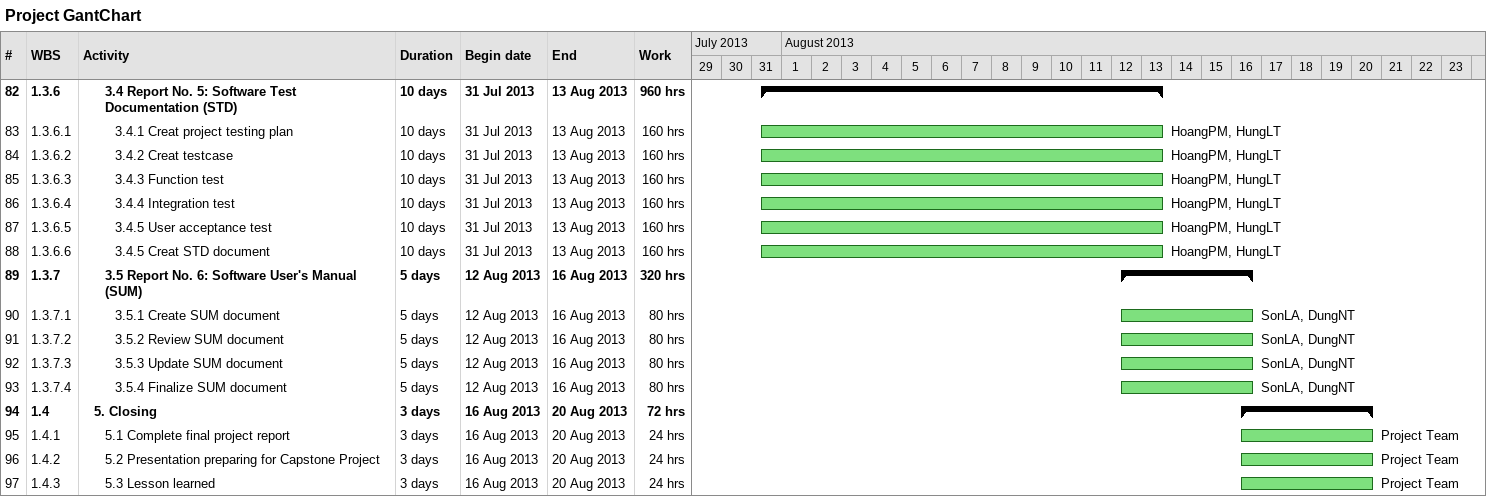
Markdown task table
Project GantChart

| ID | WBS | Task | Duration | Start | Finish | Resources | Work (h) |
|---|---|---|---|---|---|---|---|
| 82 | 1.3.6 | **3.4 Report No. 5: Software Test Documentation (STD)** | 10d | 2013-07-31 | 2013-08-13 |  | 960 |
| 83 | 1.3.6.1 | 3.4.1 Creat project testing plan | 10d | 2013-07-31 | 2013-08-13 | HoangPM, HungLT | 160 |
| 84 | 1.3.6.2 | 3.4.2 Creat testcase | 10d | 2013-07-31 | 2013-08-13 | HoangPM, HungLT | 160 |
| 85 | 1.3.6.3 | 3.4.3 Function test | 10d | 2013-07-31 | 2013-08-13 | HoangPM, HungLT | 160 |
| 86 | 1.3.6.4 | 3.4.4 Integration test | 10d | 2013-07-31 | 2013-08-13 | HoangPM, HungLT | 160 |
| 87 | 1.3.6.5 | 3.4.5 User acceptance test | 10d | 2013-07-31 | 2013-08-13 | HoangPM, HungLT | 160 |
| 88 | 1.3.6.6 | 3.4.5 Creat STD document | 10d | 2013-07-31 | 2013-08-13 | HoangPM, HungLT | 160 |
| 89 | 1.3.7 | **3.5 Report No. 6: Software User's Manual (SUM)** | 5d | 2013-08-12 | 2013-08-16 |  | 320 |
| 90 | 1.3.7.1 | 3.5.1 Create SUM document | 5d | 2013-08-12 | 2013-08-16 | SonLA, DungNT | 80 |
| 91 | 1.3.7.2 | 3.5.2 Review SUM document | 5d | 2013-08-12 | 2013-08-16 | SonLA, DungNT | 80 |
| 92 | 1.3.7.3 | 3.5.3 Update SUM document | 5d | 2013-08-12 | 2013-08-16 | SonLA, DungNT | 80 |
| 93 | 1.3.7.4 | 3.5.4 Finalize SUM document | 5d | 2013-08-12 | 2013-08-16 | SonLA, DungNT | 80 |
| 94 | 1.4 | **5. Closing** | 3d | 2013-08-16 | 2013-08-20 |  | 72 |
| 95 | 1.4.1 | 5.1 Complete final project report | 3d | 2013-08-16 | 2013-08-20 | Project Team | 24 |
| 96 | 1.4.2 | 5.2 Presentation preparing for Capstone Project | 3d | 2013-08-16 | 2013-08-20 | Project Team | 24 |
| 97 | 1.4.3 | 5.3 Lesson learned | 3d | 2013-08-16 | 2013-08-20 | Project Team | 24 |
